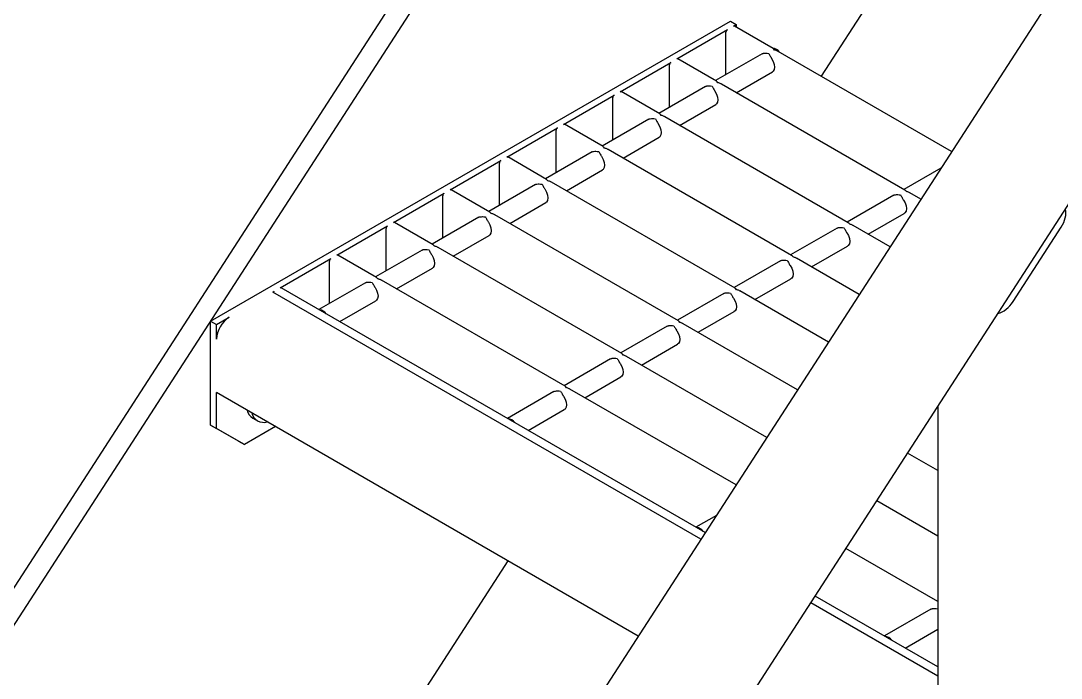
# Model space of a CAD drawing. Header units: millimetres. Extents: x 1293 to 41893, y 1011 to 26911.
# Drawn here: x 35797.5 to 36194, y 9960.9 to 10211.5 of the extents above; entities that cross this region are included whole.
import ezdxf

# ---------------------------------------------------------------- set-up
doc = ezdxf.new("R2010")
doc.units = ezdxf.units.MM
doc.header["$LTSCALE"] = 50
doc.layers.add('PASILLOS', color=2, linetype='Continuous')

msp = doc.modelspace()

# ---------------------------------------------------------------- linework, layer by layer
at = {"layer": 'PASILLOS', "linetype": 'Continuous', "lineweight": 25}
for p, q in [((37170.2453604, 11735.6994003), (35094.1686555, 8525.5678811)), ((35142.7899983, 8511.7793827), (37204.1287586, 11699.1223698)), ((34536.9456076, 8050.3558406), (36513.0809892, 11105.9531891)), ((34543.6807997, 8046.467697), (36519.8161813, 11102.0650455)), ((36145.5885644, 10256.9363868), (36102.5329388, 10190.361669)), ((35869.8059168, 10096.9873271), (36067.9328175, 10211.3635522)), ((36047.4638439, 10196.9508875), (36066.813821, 10208.1213915)), ((36067.9328175, 10211.3635522), (36070.181417, 10210.0654634)), ((36069.058885, 10209.4174394), (36070.181417, 10210.0654634)), ((36084.2276064, 10200.9291124), (36069.4557278, 10209.4567364)), ((36070.181417, 10210.0654634), (36070.181417, 10209.0378049)), ((36066.252555, 10190.9946566), (36066.252555, 10207.1492503)), ((36152.2667284, 10161.6509633), (36086.1003872, 10199.847979)), ((36025.8688028, 10184.4843357), (36045.2187799, 10195.6548397)), ((36062.6325653, 10188.4625605), (36047.8606867, 10196.9901846)), ((36079.9837895, 10198.9215295), (36062.249463, 10188.6837208)), ((36079.9837895, 10198.9215295), (36080.2842052, 10199.0489511)), ((36044.6575139, 10178.5281047), (36044.6575139, 10194.6826984)), ((36070.1876081, 10184.1011271), (36083.9522169, 10192.0472667)), ((36041.0375242, 10175.9960087), (36026.2656456, 10184.5236327)), ((36058.3887484, 10186.4549776), (36040.6544219, 10176.2171689)), ((36058.3887484, 10186.4549776), (36058.6891641, 10186.5823992)), ((36134.4746143, 10146.9890284), (36064.5053461, 10187.3814272)), ((36004.2737617, 10172.0177838), (36023.6237388, 10183.1882878)), ((36023.0624728, 10166.0615528), (36023.0624728, 10182.2161466)), ((36048.5925671, 10171.6345753), (36062.3571758, 10179.5807148)), ((36019.4424831, 10163.5294568), (36004.6706045, 10172.0570808)), ((36036.7937073, 10173.9884258), (36019.0593808, 10163.750617)), ((36036.7937073, 10173.9884258), (36037.094123, 10174.1158473)), ((36112.8795732, 10134.5224766), (36042.910305, 10174.9148753)), ((35982.6787206, 10159.5512319), (36002.0286977, 10170.7217359)), ((36001.4674317, 10153.595001), (36001.4674317, 10169.7495947)), ((36026.997526, 10159.1680234), (36040.7621347, 10167.1141629)), ((36015.1986662, 10161.5218739), (35997.4643397, 10151.2840652)), ((36015.1986662, 10161.5218739), (36015.4990819, 10161.6492955)), ((36091.2845321, 10122.0559247), (36021.3152639, 10162.4483234)), ((35961.0836795, 10147.0846801), (35980.4336566, 10158.2551841)), ((35979.8723906, 10141.1284491), (35979.8723906, 10157.2830428)), ((35997.847442, 10151.0629049), (35983.0755634, 10159.590529)), ((36005.4024849, 10146.7014715), (36019.1670936, 10154.6476111)), ((36148.1918024, 10155.350113), (36134.091512, 10147.2101887)), ((35993.6036251, 10149.055322), (35975.8692986, 10138.8175133)), ((35993.6036251, 10149.055322), (35993.9040408, 10149.1827436)), ((36069.689491, 10109.5893728), (35999.7202228, 10149.9817716)), ((35939.4886384, 10134.6181282), (35958.8386155, 10145.7886322)), ((35958.2773495, 10128.6618972), (35958.2773495, 10144.816491)), ((35976.2524009, 10138.5963531), (35961.4805223, 10147.1239771)), ((36130.2307973, 10144.9814456), (36112.4964709, 10134.7436368)), ((36130.2307973, 10144.9814456), (36130.531213, 10145.1088671)), ((36140.5254179, 10143.4959739), (36136.3473951, 10145.9078951)), ((35983.8074438, 10134.2349197), (35997.5720525, 10142.1810592)), ((35972.008584, 10136.5887702), (35954.2742575, 10126.3509614)), ((35972.008584, 10136.5887702), (35972.3089997, 10136.7161917)), ((36048.0944499, 10097.122821), (35978.1251817, 10137.5152197)), ((36120.434616, 10130.1610432), (36134.1992248, 10138.1071827)), ((35917.8935973, 10122.1515763), (35937.2435744, 10133.3220803)), ((35936.6823084, 10116.1953454), (35936.6823084, 10132.3499391)), ((35954.6573599, 10126.1298012), (35939.8854812, 10134.6574252)), ((36108.6357562, 10132.5148937), (36090.9014298, 10122.277085)), ((36108.6357562, 10132.5148937), (36108.9361719, 10132.6423152)), ((36128.7841075, 10125.3409844), (36114.752354, 10133.4413432)), ((36175.6998395, 10104.4891879), (36194.019562, 10132.8160404)), ((35962.2124027, 10121.7683678), (35975.9770114, 10129.7145073)), ((35950.4135429, 10124.1222183), (35950.7139586, 10124.2496399)), ((36026.4994088, 10084.6562691), (35956.5301406, 10125.0486678)), ((36098.8395749, 10117.6944913), (36112.6041837, 10125.6406308)), ((35896.2985562, 10109.6850245), (35915.6485333, 10120.8555285)), ((35933.0623188, 10113.6632493), (35918.2904401, 10122.1908734)), ((35950.4135429, 10124.1222183), (35932.6792165, 10113.8844096)), ((36117.042797, 10107.1859949), (36093.1573129, 10120.9747914)), ((35915.0872673, 10103.7287935), (35915.0872673, 10119.8833872)), ((35940.6173616, 10109.3018159), (35954.3819703, 10117.2479554)), ((36087.0407151, 10120.0483418), (36069.3063887, 10109.8105331)), ((36087.0407151, 10120.0483418), (36087.3411308, 10120.1757634)), ((36004.9043677, 10072.1897172), (35934.9350995, 10112.582116)), ((36077.2445338, 10105.2279395), (36091.0091426, 10113.174079)), ((35893.4922262, 10108.0649646), (35894.0534922, 10108.3889766)), ((36058.3362448, 10016.4110474), (35896.695399, 10109.7243215)), ((35928.8185018, 10111.6556664), (35911.0841754, 10101.4178577)), ((35928.8185018, 10111.6556664), (35929.1189175, 10111.783088)), ((36105.3014866, 10089.0310054), (36071.5622718, 10108.5082395)), ((36056.6840439, 10013.8563335), (35893.4922262, 10108.0649646)), ((35919.0223205, 10096.8352641), (35932.7869292, 10104.7814036)), ((36065.445674, 10107.5817899), (36047.7113476, 10097.3439812)), ((36065.445674, 10107.5817899), (36065.7460898, 10107.7092115)), ((36055.6494927, 10092.7613876), (36069.4141015, 10100.7075271)), ((35869.8059168, 10096.9873271), (35872.0545164, 10095.6892382)), ((35869.8059168, 10057.3850977), (35869.8059168, 10096.9873271)), ((35872.0545164, 10095.6892382), (35876.8854699, 10098.4780883)), ((35872.0545164, 10090.1106313), (35872.0545164, 10095.6892382)), ((36043.8506329, 10095.1152381), (36026.1163065, 10084.8774294)), ((36043.8506329, 10095.1152381), (36044.1510487, 10095.2426596)), ((36093.5601761, 10070.8760159), (36049.9672307, 10096.0416876)), ((36034.0544516, 10080.2948357), (36047.8190604, 10088.2409752)), ((36022.2555918, 10082.6486862), (36004.5212654, 10072.4108775)), ((36022.2555918, 10082.6486862), (36022.5560076, 10082.7761078)), ((36081.8188657, 10052.7210264), (36028.3721896, 10083.5751358)), ((36012.4594105, 10067.8282839), (36026.2240193, 10075.7744234)), ((35872.0545164, 10056.0870088), (35872.0545164, 10069.7640674)), ((36032.8197879, 9976.9562516), (35872.0545164, 10069.7640674)), ((36000.6605507, 10070.1821343), (35982.9262243, 10059.9443256)), ((36000.6605507, 10070.1821343), (36000.9609665, 10070.3095559)), ((36070.0775552, 10034.5660369), (36006.7771485, 10071.1085839)), ((35990.8643694, 10055.361732), (36004.6289782, 10063.3078715)), ((36146.9735941, 10064.4972587), (36146.9735941, 9651.0717711)), ((35869.8059168, 10057.3850977), (35872.0545164, 10056.0870088)), ((35880.4125185, 10051.2600463), (35869.8059168, 10057.3850977)), ((35894.5088058, 10056.801482), (35882.6611181, 10049.9619574)), ((35885.9141442, 10060.0616504), (35887.7066599, 10059.0268532)), ((35882.6611181, 10049.9619574), (35872.0545164, 10056.0870088)), ((35880.4125185, 10051.2600463), (35882.6611181, 10049.9619574)), ((36146.9735941, 10040.0411061), (36135.4568858, 10046.6895602)), ((36146.9735941, 10015.1080023), (36123.7155754, 10028.5345707)), ((36062.5876966, 10022.9848505), (36054.7682733, 10018.4707935)), ((36146.9735941, 9990.1748986), (36111.9742649, 10010.3795812)), ((35983.0859983, 10005.6669572), (35940.0303726, 9939.0922394)), ((36146.9735941, 9961.7332857), (36098.5807536, 9989.6698778)), ((36146.9735941, 9965.2417949), (36100.2329545, 9992.2245917)), ((36144.3446487, 9987.2350702), (36126.6103223, 9976.9972615)), ((36144.3446487, 9987.2350702), (36144.6450644, 9987.3624917)), ((36134.5484674, 9972.4146678), (36146.9735941, 9979.5875408))]:
    msp.add_line(p, q, dxfattribs=at)
at = {"layer": 'PASILLOS', "linetype": 'Continuous', "lineweight": 25, "flags": 128}
for points in [[(36083.6518012, 10197.1048792), (36084.2600844, 10196.0310157), (36084.6466832, 10194.9042847), (36084.7742069, 10193.8336608), (36084.6303216, 10192.922692), (36084.2289437, 10192.259485), (36083.9522169, 10192.0472667)], [(36062.0567601, 10184.6383274), (36062.6650433, 10183.5644638), (36063.0516421, 10182.4377328), (36063.1791658, 10181.3671089), (36063.0352805, 10180.4561401), (36062.6339026, 10179.7929331), (36062.3571758, 10179.5807148)], [(36040.461719, 10172.1717755), (36041.0700022, 10171.097912), (36041.456601, 10169.971181), (36041.5841247, 10168.900557), (36041.4402394, 10167.9895883), (36041.0388615, 10167.3263812), (36040.7621347, 10167.1141629)], [(36018.8666779, 10159.7052236), (36019.4749611, 10158.6313601), (36019.8615599, 10157.5046291), (36019.9890836, 10156.4340052), (36019.8451983, 10155.5230364), (36019.4438204, 10154.8598294), (36019.1670936, 10154.6476111)], [(35997.2716368, 10147.2386718), (35997.87992, 10146.1648082), (35998.2665188, 10145.0380772), (35998.3940425, 10143.9674533), (35998.2501572, 10143.0564845), (35997.8487793, 10142.3932775), (35997.5720525, 10142.1810592)], [(36133.8988091, 10143.1647953), (36134.5070922, 10142.0909318), (36134.8936911, 10140.9642007), (36135.0212148, 10139.8935768), (36134.8773295, 10138.9826081), (36134.4759515, 10138.319401), (36134.1992248, 10138.1071827)], [(35975.6765957, 10134.7721199), (35976.2848789, 10133.6982564), (35976.6714777, 10132.5715254), (35976.7990014, 10131.5009014), (35976.6551161, 10130.5899327), (35976.2537382, 10129.9267256), (35975.9770114, 10129.7145073)], [(36112.303768, 10130.6982434), (36112.9120511, 10129.6243799), (36113.29865, 10128.4976489), (36113.4261737, 10127.427025), (36113.2822884, 10126.5160562), (36112.8809104, 10125.8528492), (36112.6041837, 10125.6406308)], [(35954.0815546, 10122.305568), (35954.6898378, 10121.2317045), (35955.0764366, 10120.1049735), (35955.2039603, 10119.0343496), (35955.060075, 10118.1233808), (35954.6586971, 10117.4601738), (35954.3819703, 10117.2479554)], [(36090.7087269, 10118.2316916), (36091.31701, 10117.157828), (36091.7036089, 10116.031097), (36091.8311326, 10114.9604731), (36091.6872473, 10114.0495043), (36091.2858693, 10113.3862973), (36091.0091426, 10113.174079)], [(35932.4865135, 10109.8390162), (35933.0947967, 10108.7651526), (35933.4813955, 10107.6384216), (35933.6089192, 10106.5677977), (35933.4650339, 10105.6568289), (35933.063656, 10104.9936219), (35932.7869292, 10104.7814036)], [(36069.1136858, 10105.7651397), (36069.7219689, 10104.6912762), (36070.1085678, 10103.5645451), (36070.2360915, 10102.4939212), (36070.0922062, 10101.5829525), (36069.6908282, 10100.9197454), (36069.4141015, 10100.7075271)], [(36047.5186447, 10093.2985878), (36048.1269278, 10092.2247243), (36048.5135267, 10091.0979933), (36048.6410504, 10090.0273694), (36048.4971651, 10089.1164006), (36048.0957871, 10088.4531936), (36047.8190604, 10088.2409752)], [(36025.9236036, 10080.832036), (36026.5318867, 10079.7581724), (36026.9184856, 10078.6314414), (36027.0460093, 10077.5608175), (36026.902124, 10076.6498487), (36026.500746, 10075.9866417), (36026.2240193, 10075.7744234)], [(36004.3285625, 10068.3654841), (36004.9368457, 10067.2916206), (36005.3234445, 10066.1648895), (36005.4509682, 10065.0942656), (36005.3070829, 10064.1832968), (36004.9057049, 10063.5200898), (36004.6289782, 10063.3078715)]]:
    msp.add_lwpolyline(points, dxfattribs=at)
at = {"layer": 'PASILLOS', "linetype": 'Continuous', "lineweight": 25}
for centre, radius, start, end in [((36067.4711328, 10207.0937982), 1.2198388, 122.60547834, 177.394521515), ((36069.2913903, 10209.0928899), 0.3992382, 65.692880955, 125.617577476), ((36083.6842532, 10197.4289566), 3.6366978, 35.264662608, 84.740713925), ((36045.8760917, 10194.6272464), 1.2198388, 122.60547834, 177.394521514), ((36047.6963492, 10196.626338), 0.3992382, 65.692880953, 125.617577475), ((36026.1013081, 10184.1597861), 0.3992382, 65.692880956, 125.617577474), ((36024.2810506, 10182.1606945), 1.2198388, 122.605478339, 177.394521514), ((36004.506267, 10171.6932343), 0.3992382, 65.692880957, 125.617577475), ((36002.6860095, 10169.6941426), 1.2198388, 122.60547834, 177.394521515), ((35981.0909684, 10157.2275908), 1.2198388, 122.60547834, 177.394521514), ((35982.9112259, 10159.2266824), 0.3992382, 65.692880952, 125.617577475), ((35959.4959273, 10144.7610389), 1.2198388, 122.60547834, 177.394521515), ((35961.3161848, 10146.7601305), 0.3992382, 65.692880954, 125.617577475), ((35937.9008862, 10132.294487), 1.2198388, 122.605478341, 177.394521514), ((35939.7211437, 10134.2935787), 0.3992382, 65.692880954, 125.617577476), ((35916.3058451, 10119.8279352), 1.2198388, 122.60547834, 177.394521515), ((35918.1261026, 10121.8270268), 0.3992382, 65.692880953, 125.617577478), ((35894.6595207, 10107.4174171), 1.1450758, 121.954628523, 151.143200171), ((35896.5310615, 10109.3604749), 0.3992382, 65.692880954, 125.617577473), ((35910.9239245, 10097.6965417), 3.6366978, 35.264662608, 84.740713925), ((35882.5431128, 10089.633342), 10.4994504, 122.60547834, 177.394521514), ((35888.5976299, 10064.3981655), 5.0997793, 195.28401871, 238.20445507), ((35890.153669, 10063.2656565), 4.8431239, 194.940714641, 285.064661891), ((35982.7659734, 10056.2230096), 3.6366978, 35.264662608, 84.740713925), ((36054.6080224, 10014.7494775), 3.6366978, 35.264662607, 84.740713925), ((36126.4500714, 9973.2759455), 3.6366978, 35.264662608, 84.740713925)]:
    msp.add_arc(centre, radius, start, end, dxfattribs=at)
for centre, start_param, end_param in [((36189.709039, 10135.3044524), 4.7643820231, 5.7924525007), ((36171.3893166, 10106.9775999), 3.7363115455, 4.7643820231)]:
    msp.add_ellipse(centre, major_axis=(4.5287142, 6.5268131), ratio=0.6252181078, start_param=start_param, end_param=end_param, dxfattribs=at)
for points, knots in [([(36084.7743332, 10200.3451043), (36084.772835, 10200.3473674), (36084.598485, 10200.6107283), (36084.4094687, 10200.761961), (36084.2220767, 10200.911894)], [0, 0, 0, 0, 0.0085933525, 1, 1, 1, 1]), ([(36086.0829408, 10199.8228628), (36086.0064164, 10199.8770767), (36085.6175929, 10200.1525397), (36085.1416453, 10200.2637019), (36084.7782559, 10200.344235), (36084.7743332, 10200.3451043)], [0, 0, 0, 0, 0.1951000564, 0.9913114514, 1, 1, 1, 1]), ([(36080.2842052, 10199.0489511), (36080.3808278, 10199.0731882), (36080.6977032, 10199.1526741), (36081.4718439, 10199.2082098), (36082.1618818, 10199.1297823), (36082.5253458, 10199.0499185), (36082.5292692, 10199.0490564)], [0, 0, 0, 0, 0.1723614537, 0.5652622383, 0.9953071929, 1, 1, 1, 1]), ([(36082.5292692, 10199.0490564), (36082.5307678, 10199.0467885), (36082.7183535, 10198.7629035), (36082.997567, 10198.2350303), (36083.3860839, 10197.5093427), (36083.5859885, 10197.2050565), (36083.6518012, 10197.1048792)], [0, 0, 0, 0, 0.0046971273, 0.5879730072, 0.8643521995, 1, 1, 1, 1]), ([(36063.1792921, 10187.8785524), (36063.1777939, 10187.8808156), (36063.0034439, 10188.1441765), (36062.8144276, 10188.2954091), (36062.6270356, 10188.4453422)], [0, 0, 0, 0, 0.0085933525, 1, 1, 1, 1]), ([(36064.4878997, 10187.356311), (36064.4113753, 10187.4105249), (36064.0225518, 10187.6859878), (36063.5466042, 10187.7971501), (36063.1832148, 10187.8776831), (36063.1792921, 10187.8785524)], [0, 0, 0, 0, 0.1951000564, 0.9913114514, 1, 1, 1, 1]), ([(36058.6891641, 10186.5823992), (36058.7857867, 10186.6066363), (36059.1026621, 10186.6861222), (36059.8768028, 10186.741658), (36060.5668407, 10186.6632304), (36060.9303047, 10186.5833666), (36060.9342281, 10186.5825045)], [0, 0, 0, 0, 0.1723614537, 0.5652622383, 0.9953071929, 1, 1, 1, 1]), ([(36060.9342281, 10186.5825045), (36060.9357267, 10186.5802367), (36061.1233124, 10186.2963516), (36061.4025259, 10185.7684784), (36061.7910428, 10185.0427909), (36061.9909474, 10184.7385047), (36062.0567601, 10184.6383274)], [0, 0, 0, 0, 0.0046971273, 0.5879730072, 0.8643521995, 1, 1, 1, 1]), ([(36041.584251, 10175.4120005), (36041.5827528, 10175.4142637), (36041.4084028, 10175.6776246), (36041.2193865, 10175.8288572), (36041.0319945, 10175.9787903)], [0, 0, 0, 0, 0.0085933525, 1, 1, 1, 1]), ([(36037.094123, 10174.1158473), (36037.1907456, 10174.1400844), (36037.507621, 10174.2195704), (36038.2817617, 10174.2751061), (36038.9717996, 10174.1966786), (36039.3352636, 10174.1168148), (36039.339187, 10174.1159527)], [0, 0, 0, 0, 0.1723614537, 0.5652622383, 0.9953071929, 1, 1, 1, 1]), ([(36039.339187, 10174.1159527), (36039.3406856, 10174.1136848), (36039.5282713, 10173.8297998), (36039.8074848, 10173.3019266), (36040.1960017, 10172.576239), (36040.3959063, 10172.2719528), (36040.461719, 10172.1717755)], [0, 0, 0, 0, 0.0046971273, 0.5879730072, 0.8643521995, 1, 1, 1, 1]), ([(36042.8928586, 10174.8897591), (36042.8163342, 10174.943973), (36042.4275107, 10175.2194359), (36041.9515631, 10175.3305982), (36041.5881737, 10175.4111312), (36041.584251, 10175.4120005)], [0, 0, 0, 0, 0.1951000564, 0.9913114514, 1, 1, 1, 1]), ([(36015.4990819, 10161.6492955), (36015.5957045, 10161.6735326), (36015.9125799, 10161.7530185), (36016.6867206, 10161.8085542), (36017.3767585, 10161.7301267), (36017.7402225, 10161.6502629), (36017.7441459, 10161.6494008)], [0, 0, 0, 0, 0.1723614537, 0.5652622383, 0.9953071929, 1, 1, 1, 1]), ([(36017.7441459, 10161.6494008), (36017.7456445, 10161.6471329), (36017.9332302, 10161.3632479), (36018.2124437, 10160.8353747), (36018.6009606, 10160.1096871), (36018.8008652, 10159.8054009), (36018.8666779, 10159.7052236)], [0, 0, 0, 0, 0.0046971273, 0.5879730072, 0.8643521995, 1, 1, 1, 1]), ([(36019.9892099, 10162.9454487), (36019.9877117, 10162.9477118), (36019.8133617, 10163.2110727), (36019.6243454, 10163.3623054), (36019.4369534, 10163.5122384)], [0, 0, 0, 0, 0.0085933525, 1, 1, 1, 1]), ([(36021.2978175, 10162.4232072), (36021.2212931, 10162.4774211), (36020.8324696, 10162.7528841), (36020.356522, 10162.8640463), (36019.9931326, 10162.9445793), (36019.9892099, 10162.9454487)], [0, 0, 0, 0, 0.1951000564, 0.9913114514, 1, 1, 1, 1]), ([(35993.9040408, 10149.1827436), (35994.0006634, 10149.2069807), (35994.3175388, 10149.2864666), (35995.0916795, 10149.3420024), (35995.7817174, 10149.2635748), (35996.1451814, 10149.183711), (35996.1491048, 10149.1828489)], [0, 0, 0, 0, 0.1723614537, 0.5652622383, 0.9953071929, 1, 1, 1, 1]), ([(35996.1491048, 10149.1828489), (35996.1506034, 10149.1805811), (35996.3381891, 10148.896696), (35996.6174026, 10148.3688228), (35997.0059195, 10147.6431353), (35997.2058241, 10147.3388491), (35997.2716368, 10147.2386718)], [0, 0, 0, 0, 0.0046971273, 0.5879730072, 0.8643521995, 1, 1, 1, 1]), ([(35998.3941688, 10150.4788968), (35998.3926706, 10150.48116), (35998.2183206, 10150.7445209), (35998.0293043, 10150.8957535), (35997.8419123, 10151.0456866)], [0, 0, 0, 0, 0.0085933525, 1, 1, 1, 1]), ([(35999.7027764, 10149.9566554), (35999.626252, 10150.0108693), (35999.2374285, 10150.2863322), (35998.7614809, 10150.3974945), (35998.3980915, 10150.4780275), (35998.3941688, 10150.4788968)], [0, 0, 0, 0, 0.1951000564, 0.9913114514, 1, 1, 1, 1]), ([(36130.531213, 10145.1088671), (36130.6278357, 10145.1331042), (36130.9447111, 10145.2125902), (36131.7188518, 10145.2681259), (36132.4088897, 10145.1896984), (36132.7723536, 10145.1098345), (36132.7762771, 10145.1089724)], [0, 0, 0, 0, 0.1723614537, 0.5652622384, 0.9953071929, 1, 1, 1, 1]), ([(36132.7762771, 10145.1089724), (36132.7777756, 10145.1067046), (36132.9653613, 10144.8228196), (36133.2445748, 10144.2949464), (36133.6330918, 10143.5692588), (36133.8329964, 10143.2649726), (36133.8988091, 10143.1647953)], [0, 0, 0, 0, 0.00469712726, 0.58797300728, 0.8643521995, 1, 1, 1, 1]), ([(36135.0213411, 10146.4050203), (36135.0198429, 10146.4072835), (36134.8454929, 10146.6706444), (36134.6564766, 10146.821877), (36134.4690846, 10146.9718101)], [0, 0, 0, 0, 0.0085933525, 1, 1, 1, 1]), ([(36136.3299487, 10145.8827789), (36136.2534243, 10145.9369928), (36135.8646008, 10146.2124557), (36135.3886532, 10146.323618), (36135.0252637, 10146.404151), (36135.0213411, 10146.4050203)], [0, 0, 0, 0, 0.1951000565, 0.9913114514, 1, 1, 1, 1]), ([(35972.3089997, 10136.7161917), (35972.4056223, 10136.7404288), (35972.7224977, 10136.8199148), (35973.4966384, 10136.8754505), (35974.1866763, 10136.797023), (35974.5501403, 10136.7171592), (35974.5540637, 10136.7162971)], [0, 0, 0, 0, 0.1723614537, 0.5652622383, 0.9953071929, 1, 1, 1, 1]), ([(35974.5540637, 10136.7162971), (35974.5555623, 10136.7140292), (35974.743148, 10136.4301442), (35975.0223615, 10135.902271), (35975.4108784, 10135.1765834), (35975.610783, 10134.8722972), (35975.6765957, 10134.7721199)], [0, 0, 0, 0, 0.0046971273, 0.5879730072, 0.8643521995, 1, 1, 1, 1]), ([(35976.7991277, 10138.0123449), (35976.7976295, 10138.0146081), (35976.6232795, 10138.277969), (35976.4342632, 10138.4292016), (35976.2468712, 10138.5791347)], [0, 0, 0, 0, 0.0085933525, 1, 1, 1, 1]), ([(35978.1077353, 10137.4901035), (35978.0312109, 10137.5443174), (35977.6423874, 10137.8197803), (35977.1664398, 10137.9309426), (35976.8030504, 10138.0114756), (35976.7991277, 10138.0123449)], [0, 0, 0, 0, 0.19510005641, 0.99131145138, 1, 1, 1, 1]), ([(36108.9361719, 10132.6423152), (36109.0327946, 10132.6665523), (36109.34967, 10132.7460383), (36110.1238107, 10132.801574), (36110.8138486, 10132.7231465), (36111.1773125, 10132.6432827), (36111.181236, 10132.6424206)], [0, 0, 0, 0, 0.1723614537, 0.5652622384, 0.9953071929, 1, 1, 1, 1]), ([(36111.181236, 10132.6424206), (36111.1827345, 10132.6401527), (36111.3703202, 10132.3562677), (36111.6495337, 10131.8283945), (36112.0380507, 10131.1027069), (36112.2379553, 10130.7984207), (36112.303768, 10130.6982434)], [0, 0, 0, 0, 0.0046971273, 0.5879730073, 0.8643521995, 1, 1, 1, 1]), ([(36113.4263, 10133.9384685), (36113.4248018, 10133.9407316), (36113.2504518, 10134.2040925), (36113.0614355, 10134.3553252), (36112.8740435, 10134.5052582)], [0, 0, 0, 0, 0.0085933525, 1, 1, 1, 1]), ([(36114.7349076, 10133.416227), (36114.6583832, 10133.4704409), (36114.2695597, 10133.7459039), (36113.7936121, 10133.8570661), (36113.4302226, 10133.9375991), (36113.4263, 10133.9384685)], [0, 0, 0, 0, 0.1951000565, 0.9913114514, 1, 1, 1, 1]), ([(35950.7139586, 10124.2496399), (35950.8105812, 10124.273877), (35951.1274566, 10124.3533629), (35951.9015973, 10124.4088986), (35952.5916352, 10124.3304711), (35952.9550992, 10124.2506073), (35952.9590226, 10124.2497452)], [0, 0, 0, 0, 0.1723614537, 0.5652622383, 0.9953071929, 1, 1, 1, 1]), ([(35952.9590226, 10124.2497452), (35952.9605212, 10124.2474773), (35953.1481069, 10123.9635923), (35953.4273204, 10123.4357191), (35953.8158373, 10122.7100315), (35954.0157419, 10122.4057453), (35954.0815546, 10122.305568)], [0, 0, 0, 0, 0.0046971273, 0.5879730072, 0.8643521995, 1, 1, 1, 1]), ([(35955.2040866, 10125.5457931), (35955.2025884, 10125.5480562), (35955.0282384, 10125.8114171), (35954.8392221, 10125.9626498), (35954.6518301, 10126.1125828)], [0, 0, 0, 0, 0.0085933525, 1, 1, 1, 1]), ([(35956.5126942, 10125.0235516), (35956.4361698, 10125.0777655), (35956.0473463, 10125.3532285), (35955.5713987, 10125.4643907), (35955.2080093, 10125.5449237), (35955.2040866, 10125.5457931)], [0, 0, 0, 0, 0.19510005641, 0.99131145138, 1, 1, 1, 1]), ([(36087.3411308, 10120.1757634), (36087.4377535, 10120.2000005), (36087.7546289, 10120.2794864), (36088.5287696, 10120.3350222), (36089.2188075, 10120.2565946), (36089.5822714, 10120.1767308), (36089.5861949, 10120.1758687)], [0, 0, 0, 0, 0.1723614537, 0.5652622384, 0.9953071929, 1, 1, 1, 1]), ([(36091.8312589, 10121.4719166), (36091.8297607, 10121.4741797), (36091.6554107, 10121.7375407), (36091.4663944, 10121.8887733), (36091.2790024, 10122.0387064)], [0, 0, 0, 0, 0.0085933525, 1, 1, 1, 1]), ([(36093.1398665, 10120.9496752), (36093.0633421, 10121.003889), (36092.6745186, 10121.279352), (36092.198571, 10121.3905143), (36091.8351815, 10121.4710473), (36091.8312589, 10121.4719166)], [0, 0, 0, 0, 0.1951000565, 0.9913114514, 1, 1, 1, 1]), ([(36089.5861949, 10120.1758687), (36089.5876934, 10120.1736008), (36089.7752791, 10119.8897158), (36090.0544926, 10119.3618426), (36090.4430096, 10118.6361551), (36090.6429142, 10118.3318689), (36090.7087269, 10118.2316916)], [0, 0, 0, 0, 0.0046971273, 0.5879730073, 0.8643521995, 1, 1, 1, 1]), ([(35933.6090456, 10113.0792412), (35933.6075473, 10113.0815044), (35933.4331973, 10113.3448653), (35933.244181, 10113.4960979), (35933.056789, 10113.646031)], [0, 0, 0, 0, 0.0085933525, 1, 1, 1, 1]), ([(35934.9176531, 10112.5569998), (35934.8411287, 10112.6112136), (35934.4523052, 10112.8866766), (35933.9763576, 10112.9978389), (35933.6129682, 10113.0783719), (35933.6090456, 10113.0792412)], [0, 0, 0, 0, 0.1951000564, 0.9913114514, 1, 1, 1, 1]), ([(35929.1189175, 10111.783088), (35929.2155401, 10111.8073251), (35929.5324156, 10111.886811), (35930.3065562, 10111.9423468), (35930.9965941, 10111.8639192), (35931.3600581, 10111.7840554), (35931.3639815, 10111.7831933)], [0, 0, 0, 0, 0.1723614537, 0.5652622383, 0.9953071929, 1, 1, 1, 1]), ([(35931.3639815, 10111.7831933), (35931.3654801, 10111.7809255), (35931.5530658, 10111.4970404), (35931.8322793, 10110.9691672), (35932.2207962, 10110.2434797), (35932.4207008, 10109.9391935), (35932.4865135, 10109.8390162)], [0, 0, 0, 0, 0.0046971273, 0.5879730072, 0.8643521995, 1, 1, 1, 1]), ([(36070.2362178, 10109.0053647), (36070.2347196, 10109.0076279), (36070.0603696, 10109.2709888), (36069.8713533, 10109.4222214), (36069.6839613, 10109.5721545)], [0, 0, 0, 0, 0.0085933525, 1, 1, 1, 1]), ([(36071.5448254, 10108.4831233), (36071.468301, 10108.5373372), (36071.0794775, 10108.8128001), (36070.6035299, 10108.9239624), (36070.2401404, 10109.0044954), (36070.2362178, 10109.0053647)], [0, 0, 0, 0, 0.19510005647, 0.99131145138, 1, 1, 1, 1]), ([(36065.7460898, 10107.7092115), (36065.8427124, 10107.7334486), (36066.1595878, 10107.8129346), (36066.9337285, 10107.8684703), (36067.6237664, 10107.7900428), (36067.9872303, 10107.7101789), (36067.9911538, 10107.7093168)], [0, 0, 0, 0, 0.1723614537, 0.5652622384, 0.9953071929, 1, 1, 1, 1]), ([(36067.9911538, 10107.7093168), (36067.9926523, 10107.707049), (36068.180238, 10107.423164), (36068.4594515, 10106.8952908), (36068.8479685, 10106.1696032), (36069.0478731, 10105.865317), (36069.1136858, 10105.7651397)], [0, 0, 0, 0, 0.0046971273, 0.5879730073, 0.8643521995, 1, 1, 1, 1]), ([(36048.6411767, 10096.5388129), (36048.6396785, 10096.541076), (36048.4653285, 10096.8044369), (36048.2763122, 10096.9556696), (36048.0889202, 10097.1056026)], [0, 0, 0, 0, 0.0085933525, 1, 1, 1, 1]), ([(36049.9497843, 10096.0165714), (36049.8732599, 10096.0707853), (36049.4844364, 10096.3462483), (36049.0084888, 10096.4574105), (36048.6450993, 10096.5379435), (36048.6411767, 10096.5388129)], [0, 0, 0, 0, 0.1951000565, 0.9913114514, 1, 1, 1, 1]), ([(36044.1510487, 10095.2426596), (36044.2476713, 10095.2668967), (36044.5645467, 10095.3463827), (36045.3386874, 10095.4019184), (36046.0287253, 10095.3234909), (36046.3921892, 10095.2436271), (36046.3961127, 10095.242765)], [0, 0, 0, 0, 0.1723614537, 0.5652622384, 0.9953071929, 1, 1, 1, 1]), ([(36046.3961127, 10095.242765), (36046.3976112, 10095.2404971), (36046.5851969, 10094.9566121), (36046.8644104, 10094.4287389), (36047.2529274, 10093.7030513), (36047.452832, 10093.3987651), (36047.5186447, 10093.2985878)], [0, 0, 0, 0, 0.0046971273, 0.5879730073, 0.8643521995, 1, 1, 1, 1]), ([(36027.0461356, 10084.072261), (36027.0446374, 10084.0745241), (36026.8702874, 10084.3378851), (36026.6812711, 10084.4891177), (36026.4938791, 10084.6390508)], [0, 0, 0, 0, 0.0085933525, 1, 1, 1, 1]), ([(36022.5560076, 10082.7761078), (36022.6526302, 10082.8003449), (36022.9695056, 10082.8798308), (36023.7436463, 10082.9353666), (36024.4336842, 10082.856939), (36024.7971481, 10082.7770752), (36024.8010716, 10082.7762131)], [0, 0, 0, 0, 0.1723614537, 0.5652622384, 0.9953071929, 1, 1, 1, 1]), ([(36024.8010716, 10082.7762131), (36024.8025701, 10082.7739452), (36024.9901558, 10082.4900602), (36025.2693693, 10081.962187), (36025.6578863, 10081.2364995), (36025.8577909, 10080.9322133), (36025.9236036, 10080.832036)], [0, 0, 0, 0, 0.0046971273, 0.5879730073, 0.8643521995, 1, 1, 1, 1]), ([(36028.3547432, 10083.5500196), (36028.2782188, 10083.6042334), (36027.8893953, 10083.8796964), (36027.4134477, 10083.9908587), (36027.0500582, 10084.0713917), (36027.0461356, 10084.072261)], [0, 0, 0, 0, 0.1951000565, 0.9913114514, 1, 1, 1, 1]), ([(36000.9609665, 10070.3095559), (36001.0575891, 10070.333793), (36001.3744645, 10070.413279), (36002.1486052, 10070.4688147), (36002.8386431, 10070.3903872), (36003.2021071, 10070.3105233), (36003.2060305, 10070.3096612)], [0, 0, 0, 0, 0.1723614537, 0.5652622384, 0.9953071929, 1, 1, 1, 1]), ([(36003.2060305, 10070.3096612), (36003.2075291, 10070.3073934), (36003.3951147, 10070.0235084), (36003.6743282, 10069.4956351), (36004.0628452, 10068.7699476), (36004.2627498, 10068.4656614), (36004.3285625, 10068.3654841)], [0, 0, 0, 0, 0.0046971273, 0.5879730073, 0.8643521995, 1, 1, 1, 1]), ([(36005.4510945, 10071.6057091), (36005.4495963, 10071.6079723), (36005.2752463, 10071.8713332), (36005.08623, 10072.0225658), (36004.898838, 10072.1724989)], [0, 0, 0, 0, 0.0085933525, 1, 1, 1, 1]), ([(36006.7597021, 10071.0834677), (36006.6831777, 10071.1376816), (36006.2943542, 10071.4131445), (36005.8184066, 10071.5243068), (36005.4550172, 10071.6048398), (36005.4510945, 10071.6057091)], [0, 0, 0, 0, 0.1951000565, 0.9913114514, 1, 1, 1, 1]), ([(36144.6450644, 9987.3624917), (36144.741687, 9987.3867288), (36145.0585625, 9987.4662148), (36145.8327031, 9987.5217505), (36146.522741, 9987.443323), (36146.886205, 9987.3634592), (36146.8901284, 9987.3625971)], [0, 0, 0, 0, 0.17236145372, 0.56526223842, 0.99530719289, 1, 1, 1, 1])]:
    msp.add_open_spline(points, degree=3, knots=knots, dxfattribs=at)

doc.saveas('drawing.dxf')
